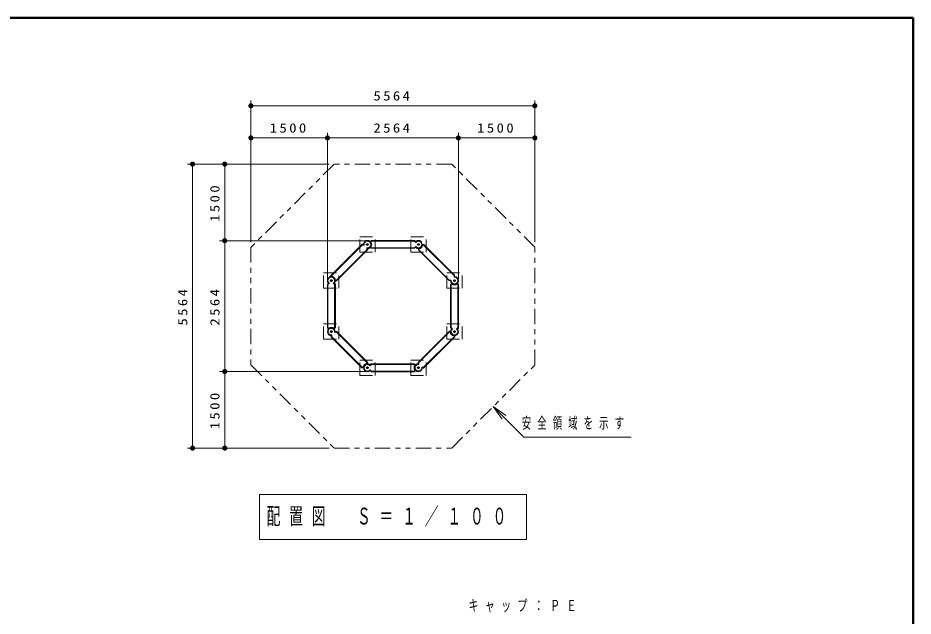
# Model space of a CAD drawing. Units: millimetres on the paper, with parts at other scales. Extents: x -385 to 0, y -5 to 267.
# Drawn here: x -175.4 to 0, y 149.8 to 267 of the extents above; entities that cross this region are included whole.
import ezdxf

# ---------------------------------------------------------------- set-up
doc = ezdxf.new("R2010")
doc.units = ezdxf.units.MM
doc.linetypes.add('USER1', pattern=[4.5, 2.5, -2])
doc.linetypes.add('USER3', pattern=[8, 3, -1, 1, -1, 1, -1])
for name, color, linetype, lineweight in [('1_10', 7, 'Continuous', 13), ('1_100', 7, 'Continuous', 13), ('NAKAMURA図枠', 7, 'Continuous', 13)]:
    doc.layers.add(name, color=color, linetype=linetype, lineweight=lineweight)
doc.styles.add('ＭＳ ゴシック', font='')
doc.styles.get('ＭＳ ゴシック').set_extended_font_data('MS Gothic')

# ---------------------------------------------------------------- blocks, each defined once
blk = doc.blocks.new('filled_dot')
at = {"color": 0, "linetype": 'Continuous', "lineweight": -2, "const_width": 1.25}
blk.add_lwpolyline([(-0.625, 0, 1), (0.625, 0, 1)], format="xyb", close=True, dxfattribs=at)

msp = doc.modelspace()

# ---------------------------------------------------------------- linework, layer by layer
at = {"layer": '1_100'}
for p, q in [((-129.755, 223.056), (-129.755, 250.786)), ((-129.755, 249.786), (-74.113, 249.786)), ((-74.113, 223.056), (-74.113, 250.786)), ((-114.755, 215.782), (-114.755, 244.487)), ((-89.113, 215.782), (-89.113, 244.487)), ((-129.755, 243.487), (-114.755, 243.487)), ((-114.755, 243.487), (-89.113, 243.487)), ((-89.113, 243.487), (-74.113, 243.487)), ((-114.458, 238.353), (-142.188, 238.353)), ((-141.188, 182.711), (-141.188, 238.353)), ((-134.889, 223.353), (-134.889, 238.353)), ((-107.184, 223.353), (-135.889, 223.353)), ((-134.889, 197.711), (-134.889, 223.353)), ((-106.266, 223.13), (-106.142, 223.253)), ((-106.142, 223.253), (-106.184, 223.353)), ((-97.725, 223.253), (-106.142, 223.253)), ((-97.684, 223.353), (-97.725, 223.253)), ((-97.459, 222.987), (-97.725, 223.253)), ((-97.464, 223.134), (-97.459, 222.987)), ((-107.953, 222.503), (-113.905, 216.552)), ((-107.034, 221.584), (-112.986, 215.632)), ((-107.994, 222.603), (-107.953, 222.503)), ((-107.576, 222.503), (-107.953, 222.503)), ((-107.684, 222.603), (-107.576, 222.503)), ((-106.934, 221.853), (-107.034, 221.961)), ((-107.034, 221.961), (-107.034, 221.584)), ((-106.934, 221.543), (-107.034, 221.584)), ((-106.266, 222.077), (-106.403, 222.073)), ((-106.266, 222.077), (-106.142, 221.953)), ((-97.725, 221.953), (-106.142, 221.953)), ((-97.459, 222.22), (-97.725, 221.953)), ((-97.684, 221.853), (-97.725, 221.953)), ((-97.464, 222.073), (-97.459, 222.22)), ((-96.834, 221.759), (-96.934, 221.853)), ((-96.834, 221.759), (-96.834, 221.584)), ((-90.882, 215.632), (-96.834, 221.584)), ((-96.09, 222.503), (-95.915, 222.503)), ((-95.915, 222.503), (-95.873, 222.603)), ((-89.963, 216.552), (-95.915, 222.503)), ((-113.905, 216.552), (-114.005, 216.593)), ((-113.905, 216.376), (-113.905, 216.552)), ((-89.863, 216.593), (-89.963, 216.552)), ((-89.963, 216.175), (-89.963, 216.552)), ((-89.863, 216.282), (-89.963, 216.175)), ((-114.755, 214.782), (-114.655, 214.741)), ((-114.388, 215.007), (-114.655, 214.741)), ((-114.655, 214.741), (-114.655, 206.324)), ((-114.535, 215.002), (-114.388, 215.007)), ((-113.475, 215.002), (-113.621, 215.007)), ((-113.621, 215.007), (-113.355, 214.741)), ((-113.255, 214.782), (-113.355, 214.741)), ((-113.355, 214.741), (-113.355, 206.324)), ((-113.161, 215.632), (-113.255, 215.532)), ((-113.161, 215.632), (-112.986, 215.632)), ((-90.923, 215.532), (-90.882, 215.632)), ((-90.505, 215.632), (-90.882, 215.632)), ((-90.613, 215.532), (-90.505, 215.632)), ((-90.389, 214.865), (-90.513, 214.741)), ((-90.513, 206.324), (-90.513, 214.741)), ((-90.389, 214.865), (-90.393, 215.002)), ((-89.337, 214.865), (-89.213, 214.741)), ((-89.213, 214.741), (-89.113, 214.782)), ((-89.213, 206.324), (-89.213, 214.741)), ((-114.655, 206.324), (-114.755, 206.282)), ((-114.531, 206.2), (-114.655, 206.324)), ((-113.479, 206.2), (-113.355, 206.324)), ((-113.479, 206.2), (-113.475, 206.063)), ((-113.255, 205.532), (-113.363, 205.432)), ((-113.363, 205.432), (-112.986, 205.432)), ((-112.944, 205.532), (-112.986, 205.432)), ((-112.986, 205.432), (-107.034, 199.48)), ((-96.834, 199.48), (-90.882, 205.432)), ((-90.707, 205.432), (-90.882, 205.432)), ((-90.707, 205.432), (-90.613, 205.532)), ((-90.613, 206.282), (-90.513, 206.324)), ((-90.246, 206.057), (-90.513, 206.324)), ((-90.393, 206.063), (-90.246, 206.057)), ((-89.479, 206.057), (-89.213, 206.324)), ((-89.332, 206.063), (-89.479, 206.057)), ((-89.113, 206.282), (-89.213, 206.324)), ((-114.005, 204.782), (-113.905, 204.89)), ((-114.005, 204.472), (-113.905, 204.513)), ((-113.905, 204.89), (-113.905, 204.513)), ((-113.905, 204.513), (-107.953, 198.561)), ((-95.915, 198.561), (-89.963, 204.513)), ((-89.963, 204.688), (-89.963, 204.513)), ((-89.963, 204.513), (-89.863, 204.472)), ((-107.953, 198.561), (-107.994, 198.461)), ((-107.778, 198.561), (-107.953, 198.561)), ((-107.034, 199.305), (-107.034, 199.48)), ((-107.034, 199.305), (-106.934, 199.211)), ((-106.409, 198.845), (-106.142, 199.111)), ((-106.403, 198.992), (-106.409, 198.845)), ((-106.184, 199.211), (-106.142, 199.111)), ((-106.142, 199.111), (-97.725, 199.111)), ((-97.601, 198.987), (-97.725, 199.111)), ((-97.601, 198.987), (-97.464, 198.992)), ((-96.934, 199.522), (-96.834, 199.48)), ((-96.934, 199.211), (-96.834, 199.103)), ((-96.834, 199.103), (-96.834, 199.48)), ((-96.184, 198.461), (-96.292, 198.561)), ((-96.292, 198.561), (-95.915, 198.561)), ((-95.873, 198.461), (-95.915, 198.561)), ((-107.184, 197.711), (-135.889, 197.711)), ((-134.889, 182.711), (-134.889, 197.711)), ((-106.403, 197.931), (-106.409, 198.078)), ((-106.409, 198.078), (-106.142, 197.811)), ((-106.184, 197.711), (-106.142, 197.811)), ((-106.142, 197.811), (-97.725, 197.811)), ((-97.601, 197.935), (-97.725, 197.811)), ((-97.725, 197.811), (-97.684, 197.711)), ((-80.494, 188.385), (-82.261, 190.86)), ((-82.261, 190.86), (-79.786, 189.092)), ((-82.261, 190.86), (-80.14, 188.739)), ((-114.458, 182.711), (-142.188, 182.711)), ((-128.084, 173.594), (-128.084, 164.794)), ((-75.784, 173.594), (-128.084, 173.594)), ((-75.784, 164.794), (-75.784, 173.594)), ((-128.084, 164.794), (-75.784, 164.794))]:
    msp.add_line(p, q, dxfattribs=at)
at = {"layer": '1_100', "linetype": 'USER1'}
for p, q in [((-108.434, 224.103), (-105.434, 224.103)), ((-108.434, 221.103), (-108.434, 224.103)), ((-105.434, 221.103), (-105.434, 224.103)), ((-98.434, 224.103), (-95.434, 224.103)), ((-98.434, 221.103), (-98.434, 224.103)), ((-95.434, 221.103), (-95.434, 224.103)), ((-108.434, 221.103), (-105.434, 221.103)), ((-98.434, 221.103), (-95.434, 221.103)), ((-115.505, 217.032), (-112.505, 217.032)), ((-115.505, 214.032), (-115.505, 217.032)), ((-112.505, 214.032), (-112.505, 217.032)), ((-91.363, 217.032), (-88.363, 217.032)), ((-91.363, 214.032), (-91.363, 217.032)), ((-88.363, 214.032), (-88.363, 217.032)), ((-115.505, 214.032), (-112.505, 214.032)), ((-91.363, 214.032), (-88.363, 214.032)), ((-115.505, 207.032), (-112.505, 207.032)), ((-115.505, 204.032), (-115.505, 207.032)), ((-112.505, 204.032), (-112.505, 207.032)), ((-91.363, 207.032), (-88.363, 207.032)), ((-91.363, 204.032), (-91.363, 207.032)), ((-88.363, 204.032), (-88.363, 207.032)), ((-115.505, 204.032), (-112.505, 204.032)), ((-91.363, 204.032), (-88.363, 204.032)), ((-108.434, 199.961), (-105.434, 199.961)), ((-108.434, 196.961), (-108.434, 199.961)), ((-105.434, 196.961), (-105.434, 199.961)), ((-98.434, 199.961), (-95.434, 199.961)), ((-98.434, 196.961), (-98.434, 199.961)), ((-95.434, 196.961), (-95.434, 199.961)), ((-108.434, 196.961), (-105.434, 196.961)), ((-98.434, 196.961), (-95.434, 196.961))]:
    msp.add_line(p, q, dxfattribs=at)
at = {"layer": '1_100', "lineweight": 25}
for p, q in [((-106.403, 223.134), (-106.184, 223.353)), ((-106.266, 223.13), (-106.403, 223.134)), ((-97.684, 223.353), (-106.184, 223.353)), ((-97.464, 223.134), (-97.684, 223.353)), ((-107.994, 222.603), (-114.005, 216.593)), ((-106.934, 221.543), (-112.944, 215.532)), ((-107.684, 222.603), (-107.994, 222.603)), ((-106.934, 221.853), (-106.934, 221.543)), ((-106.403, 222.073), (-106.184, 221.853)), ((-106.142, 221.953), (-106.184, 221.853)), ((-97.684, 221.853), (-106.184, 221.853)), ((-97.464, 222.073), (-97.684, 221.853)), ((-96.934, 221.853), (-96.934, 221.543)), ((-96.834, 221.584), (-96.934, 221.543)), ((-90.923, 215.532), (-96.934, 221.543)), ((-96.09, 222.503), (-96.184, 222.603)), ((-96.184, 222.603), (-95.873, 222.603)), ((-89.863, 216.593), (-95.873, 222.603)), ((-114.005, 216.282), (-114.005, 216.593)), ((-113.905, 216.376), (-114.005, 216.282)), ((-89.863, 216.282), (-89.863, 216.593)), ((-114.535, 215.002), (-114.755, 214.782)), ((-114.755, 214.782), (-114.755, 206.282)), ((-113.475, 215.002), (-113.255, 214.782)), ((-113.255, 215.532), (-112.944, 215.532)), ((-113.255, 214.782), (-113.255, 206.282)), ((-112.986, 215.632), (-112.944, 215.532)), ((-90.613, 215.532), (-90.923, 215.532)), ((-90.393, 215.002), (-90.613, 214.782)), ((-90.513, 214.741), (-90.613, 214.782)), ((-90.613, 206.282), (-90.613, 214.782)), ((-89.337, 214.865), (-89.332, 215.002)), ((-89.332, 215.002), (-89.113, 214.782)), ((-89.113, 206.282), (-89.113, 214.782)), ((-114.535, 206.063), (-114.755, 206.282)), ((-114.531, 206.2), (-114.535, 206.063)), ((-113.475, 206.063), (-113.255, 206.282)), ((-113.355, 206.324), (-113.255, 206.282)), ((-113.255, 205.532), (-112.944, 205.532)), ((-112.944, 205.532), (-106.934, 199.522)), ((-96.934, 199.522), (-90.923, 205.532)), ((-90.882, 205.432), (-90.923, 205.532)), ((-90.613, 205.532), (-90.923, 205.532)), ((-90.393, 206.063), (-90.613, 206.282)), ((-89.332, 206.063), (-89.113, 206.282)), ((-114.005, 204.782), (-114.005, 204.472)), ((-114.005, 204.472), (-107.994, 198.461)), ((-95.873, 198.461), (-89.863, 204.472)), ((-89.963, 204.688), (-89.863, 204.782)), ((-89.863, 204.782), (-89.863, 204.472)), ((-107.684, 198.461), (-107.994, 198.461)), ((-107.778, 198.561), (-107.684, 198.461)), ((-107.034, 199.48), (-106.934, 199.522)), ((-106.934, 199.211), (-106.934, 199.522)), ((-106.403, 198.992), (-106.184, 199.211)), ((-106.184, 199.211), (-97.684, 199.211)), ((-97.725, 199.111), (-97.684, 199.211)), ((-97.464, 198.992), (-97.684, 199.211)), ((-96.934, 199.211), (-96.934, 199.522)), ((-96.184, 198.461), (-95.873, 198.461)), ((-106.403, 197.931), (-106.184, 197.711)), ((-106.184, 197.711), (-97.684, 197.711)), ((-97.464, 197.931), (-97.684, 197.711)), ((-97.601, 197.935), (-97.464, 197.931))]:
    msp.add_line(p, q, dxfattribs=at)
at = {"layer": '1_100', "linetype": 'USER3'}
msp.add_lwpolyline([(-113.458, 182.711), (-90.41, 182.711), (-74.113, 199.008), (-74.113, 222.056), (-90.41, 238.353), (-113.458, 238.353), (-129.755, 222.056), (-129.755, 199.008)], close=True, dxfattribs=at)
at = {"layer": '1_100'}
msp.add_lwpolyline([(-82.261, 190.86), (-76.266, 184.864), (-55.266, 184.864)], dxfattribs=at)
at = {"layer": '1_100', "linetype": 'USER1', "lineweight": 25}
for centre in [(-106.934, 222.603), (-96.934, 222.603), (-114.005, 215.532), (-89.863, 215.532), (-114.005, 205.532), (-89.863, 205.532), (-106.934, 198.461), (-96.934, 198.461)]:
    msp.add_circle(centre, 0.15, dxfattribs=at)
at = {"layer": '1_100', "lineweight": 25}
for centre in [(-106.934, 222.603), (-96.934, 222.603), (-114.005, 215.532), (-89.863, 215.532), (-114.005, 205.532), (-89.863, 205.532), (-106.934, 198.461), (-96.934, 198.461)]:
    msp.add_circle(centre, 0.15, dxfattribs=at)
for centre, start, end in [((-106.934, 222.603), 270, 180), ((-106.934, 222.603), 315, 45), ((-96.934, 222.603), 225, 135), ((-96.934, 222.603), 270, 0), ((-114.005, 215.532), 315, 225), ((-114.005, 215.532), 0, 90), ((-89.863, 215.532), 180, 90), ((-89.863, 215.532), 225, 315), ((-114.005, 205.532), 0, 270), ((-114.005, 205.532), 45, 135), ((-89.863, 205.532), 135, 45), ((-89.863, 205.532), 180, 270), ((-106.934, 198.461), 90, 180), ((-106.934, 198.461), 45, 315), ((-96.934, 198.461), 90, 0), ((-96.934, 198.461), 135, 225)]:
    msp.add_arc(centre, 0.75, start, end, dxfattribs=at)
at = {"layer": '1_100'}
for centre, radius, start, end in [((-106.934, 222.603), 0.65, 261.15012, 188.84988), ((-106.934, 222.603), 0.85, 321.75633, 38.24367), ((-96.934, 222.603), 0.65, 216.15012, 143.84988), ((-96.934, 222.603), 0.85, 276.75633, 353.24367), ((-114.005, 215.532), 0.65, 306.15012, 233.84988), ((-114.005, 215.532), 0.85, 6.75633, 83.24367), ((-89.863, 215.532), 0.65, 171.15012, 98.84988), ((-89.863, 215.532), 0.85, 231.75633, 308.24367), ((-114.005, 205.532), 0.65, 351.15012, 278.84988), ((-114.005, 205.532), 0.85, 51.75633, 128.24367), ((-89.863, 205.532), 0.85, 186.75633, 263.24367), ((-89.863, 205.532), 0.65, 126.15012, 53.84988), ((-106.934, 198.461), 0.85, 96.75633, 173.24367), ((-106.934, 198.461), 0.65, 36.15012, 323.84988), ((-96.934, 198.461), 0.85, 141.75633, 218.24367), ((-96.934, 198.461), 0.65, 81.15012, 8.84988)]:
    msp.add_arc(centre, radius, start, end, dxfattribs=at)
at = {"layer": 'NAKAMURA図枠', "lineweight": 50}
for p, q in [((0, 267), (-385, 267)), ((0, 0), (0, 267))]:
    msp.add_line(p, q, dxfattribs=at)

# ---------------------------------------------------------------- block references
at = {"layer": '1_100', "xscale": 0.4, "yscale": 0.4}
for p in [(-129.755, 249.786), (-129.755, 243.487), (-114.755, 243.487), (-89.113, 243.487)]:
    msp.add_blockref('filled_dot', p, dxfattribs=at)
for p, rotation in [((-74.113, 249.786), 180), ((-114.755, 243.487), 180), ((-89.113, 243.487), 180), ((-74.113, 243.487), 180), ((-141.188, 238.353), 270), ((-134.889, 238.353), 270), ((-134.889, 223.353), 270), ((-134.889, 223.353), 90), ((-134.889, 197.711), 270), ((-134.889, 197.711), 90), ((-141.188, 182.711), 90), ((-134.889, 182.711), 90)]:
    msp.add_blockref('filled_dot', p, dxfattribs=dict(at, rotation=rotation))

# ---------------------------------------------------------------- texts
at = {"layer": '1_10', "insert": (-87.107, 151.739), "char_height": 2.199, "attachment_point": 4, "style": 'ＭＳ ゴシック'}
msp.add_mtext('\\T1.64;\\W0.65;キャップ：ＰＥ', dxfattribs=at)
at = {"layer": '1_100', "style": 'ＭＳ ゴシック'}
for s, insert, char_height, attachment_point in [('\\T1.33;\\W1.15;5564', (-101.934, 250.786), 1.833, 8), ('\\T1.33;\\W1.15;1500', (-122.255, 244.487), 1.833, 8), ('\\T1.33;\\W1.15;2564', (-101.934, 244.487), 1.833, 8), ('\\T1.33;\\W1.15;1500', (-81.613, 244.487), 1.833, 8), ('\\T1.64;\\W0.6;安全領域を示す', (-76.682, 187.514), 2.199, 4), ('\\T1.64;\\W0.6;配置図\u3000Ｓ＝１／１００', (-126.684, 169.194), 3.299, 4)]:
    msp.add_mtext(s, dxfattribs=dict(at, insert=insert, char_height=char_height, attachment_point=attachment_point))
at = {"layer": '1_100', "char_height": 1.833, "attachment_point": 8, "rotation": 90, "style": 'ＭＳ ゴシック'}
for s, insert in [('\\T1.33;\\W1.15;1500', (-135.889, 230.853)), ('\\T1.33;\\W1.15;5564', (-142.188, 210.532)), ('\\T1.33;\\W1.15;2564', (-135.889, 210.532)), ('\\T1.33;\\W1.15;1500', (-135.889, 190.211))]:
    msp.add_mtext(s, dxfattribs=dict(at, insert=insert))

doc.saveas('drawing.dxf')
